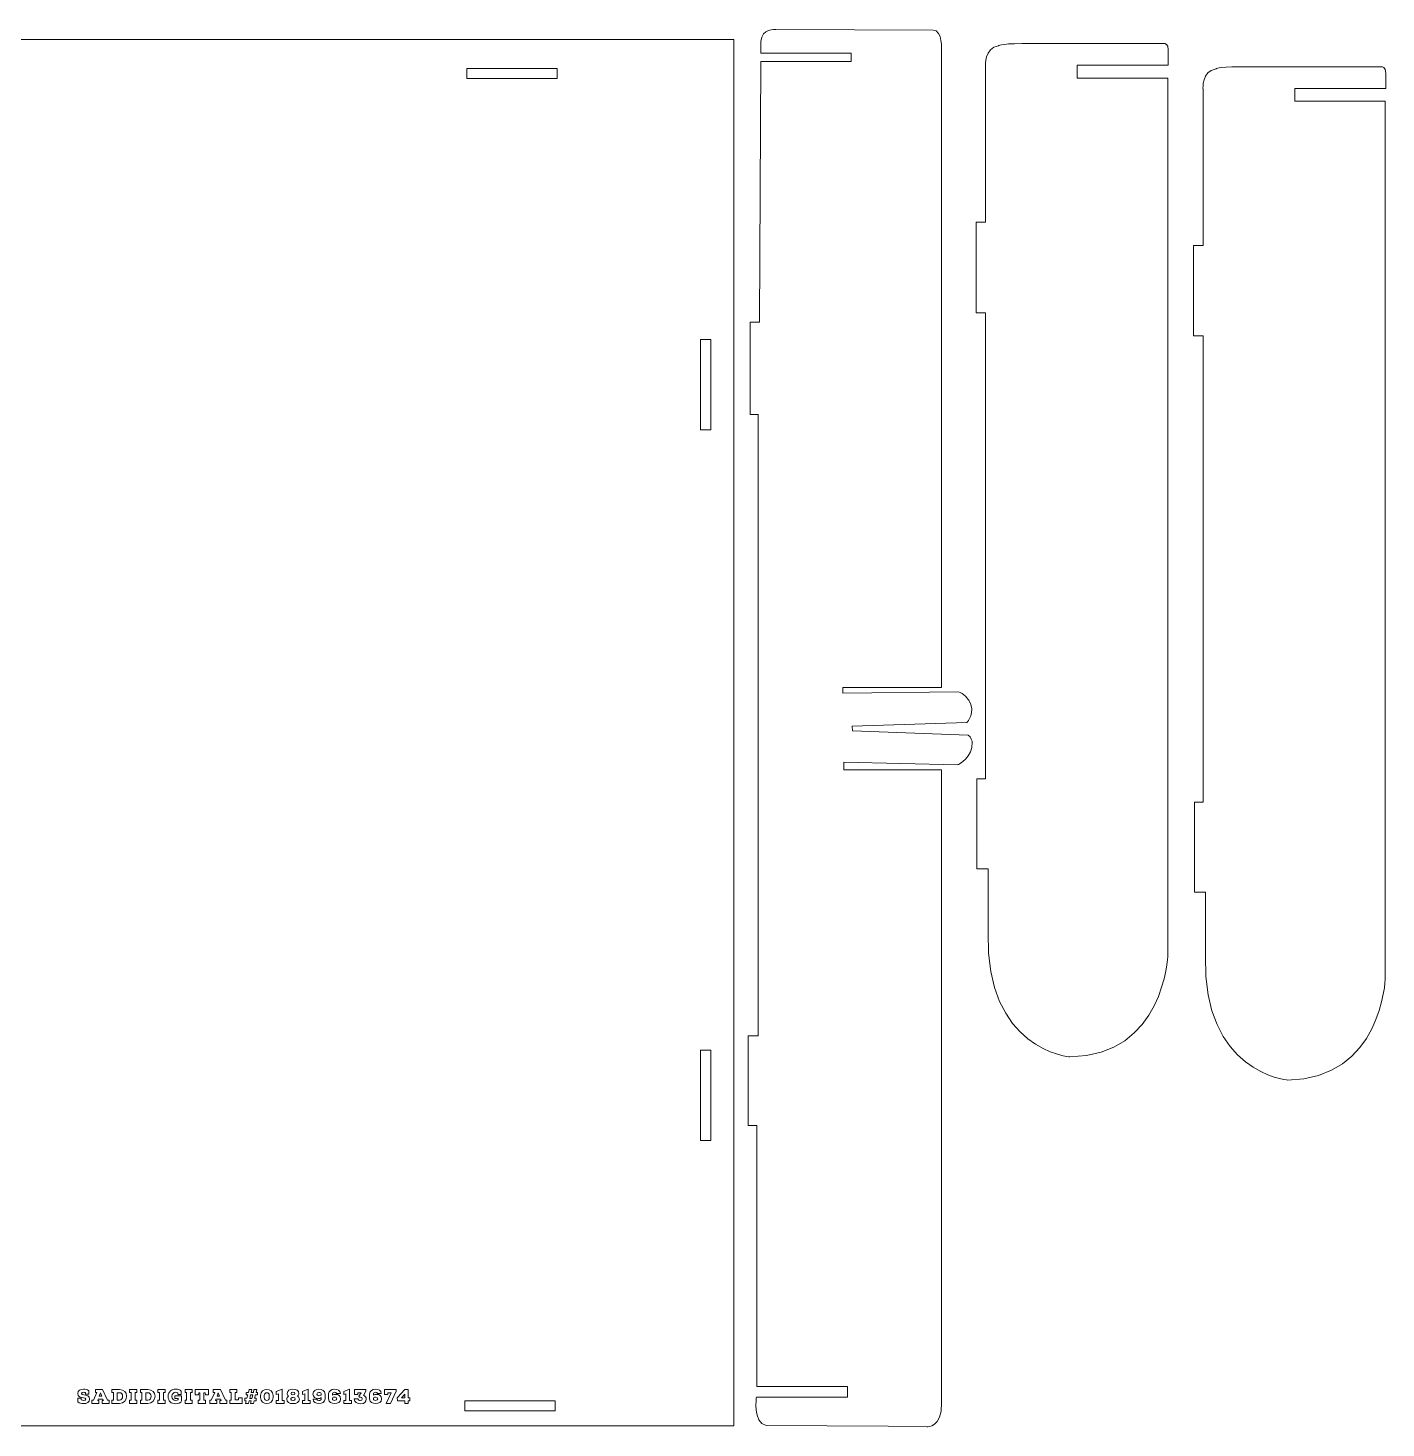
# Model space of a CAD drawing. Header units: inches. Extents: x 0.2 to 21.9, y -14.5 to -3.5.
# Drawn here: x 11.23 to 21.89, y -14.53 to -3.54 of the extents above; entities that cross this region are included whole.
import ezdxf

# ---------------------------------------------------------------- set-up
doc = ezdxf.new("R2010")
doc.units = ezdxf.units.IN
doc.header["$MEASUREMENT"] = 0
doc.layers.add('Layer 1', color=7, linetype='Continuous')

# ---------------------------------------------------------------- blocks, each defined once
blk = doc.blocks.new('block 5')
at = {"layer": 'Layer 1', "color": 140, "lineweight": 13, "true_color": 0x00adef}
for points in [[(11.805, -14.281), (11.795, -14.255), (11.785, -14.281), (11.805, -14.281)], [(12.643, -14.229), (12.643, -14.271), (12.618, -14.271), (12.617, -14.255), (12.607, -14.255), (12.607, -14.313), (12.62, -14.313), (12.62, -14.338), (12.563, -14.338), (12.563, -14.313), (12.576, -14.313), (12.576, -14.255), (12.566, -14.255), (12.565, -14.271), (12.539, -14.271), (12.539, -14.229), (12.643, -14.229)], [(12.73, -14.281), (12.72, -14.255), (12.71, -14.281), (12.73, -14.281)], [(12.984, -14.229), (12.978, -14.252), (12.995, -14.252), (13, -14.229), (13.023, -14.229), (13.017, -14.252), (13.027, -14.252), (13.027, -14.272), (13.012, -14.272), (13.005, -14.297), (13.017, -14.297), (13.017, -14.318), (13.001, -14.318), (12.996, -14.338), (12.973, -14.338), (12.978, -14.318), (12.962, -14.318), (12.957, -14.338), (12.934, -14.338), (12.939, -14.318), (12.928, -14.318), (12.928, -14.297), (12.945, -14.297), (12.951, -14.272), (12.938, -14.272), (12.938, -14.252), (12.956, -14.252), (12.961, -14.229), (12.984, -14.229)], [(12.973, -14.271), (12.966, -14.299), (12.983, -14.299), (12.99, -14.271), (12.973, -14.271)], [(13.174, -14.314), (13.192, -14.314), (13.192, -14.263), (13.175, -14.268), (13.175, -14.244), (13.221, -14.227), (13.221, -14.314), (13.237, -14.314), (13.237, -14.338), (13.174, -14.338), (13.174, -14.314)], [(13.38, -14.314), (13.398, -14.314), (13.398, -14.263), (13.381, -14.268), (13.381, -14.244), (13.426, -14.227), (13.426, -14.314), (13.442, -14.314), (13.442, -14.338), (13.38, -14.338), (13.38, -14.314)], [(13.704, -14.314), (13.721, -14.314), (13.721, -14.263), (13.705, -14.268), (13.705, -14.244), (13.75, -14.227), (13.75, -14.314), (13.766, -14.314), (13.766, -14.338), (13.704, -14.338), (13.704, -14.314)], [(14.211, -14.229), (14.211, -14.295), (14.223, -14.295), (14.223, -14.319), (14.211, -14.319), (14.211, -14.338), (14.183, -14.338), (14.183, -14.319), (14.127, -14.319), (14.125, -14.293), (14.183, -14.229), (14.211, -14.229)], [(14.183, -14.295), (14.183, -14.266), (14.157, -14.295), (14.183, -14.295)]]:
    blk.add_lwpolyline(points, dxfattribs=at)
for points, knots in [([(11.703, -14.265), (11.703, -14.265), (11.676, -14.265), (11.676, -14.265), (11.676, -14.265), (11.676, -14.253), (11.676, -14.253), (11.671, -14.252), (11.667, -14.251), (11.662, -14.251), (11.656, -14.251), (11.647, -14.253), (11.647, -14.26), (11.647, -14.267), (11.654, -14.269), (11.665, -14.271), (11.686, -14.273), (11.709, -14.28), (11.709, -14.305), (11.709, -14.33), (11.686, -14.34), (11.661, -14.34), (11.644, -14.341), (11.63, -14.337), (11.616, -14.325), (11.616, -14.325), (11.616, -14.298), (11.616, -14.298), (11.616, -14.298), (11.643, -14.298), (11.643, -14.298), (11.643, -14.298), (11.643, -14.311), (11.643, -14.311), (11.65, -14.313), (11.656, -14.314), (11.662, -14.314), (11.672, -14.314), (11.679, -14.311), (11.679, -14.305), (11.679, -14.299), (11.673, -14.296), (11.661, -14.295), (11.639, -14.293), (11.616, -14.287), (11.616, -14.26), (11.616, -14.236), (11.641, -14.226), (11.662, -14.226), (11.677, -14.226), (11.69, -14.229), (11.703, -14.239), (11.703, -14.248), (11.703, -14.257), (11.703, -14.265)], [0, 0, 0, 0, 1, 1, 1, 2, 2, 2, 3, 3, 3, 4, 4, 4, 5, 5, 5, 6, 6, 6, 7, 7, 7, 8, 8, 8, 9, 9, 9, 10, 10, 10, 11, 11, 11, 12, 12, 12, 13, 13, 13, 14, 14, 14, 15, 15, 15, 16, 16, 16, 17, 17, 17, 18, 18, 18, 18]), ([(11.808, -14.338), (11.808, -14.338), (11.808, -14.316), (11.808, -14.316), (11.808, -14.316), (11.818, -14.315), (11.818, -14.315), (11.818, -14.315), (11.814, -14.305), (11.814, -14.305), (11.814, -14.305), (11.776, -14.305), (11.776, -14.305), (11.776, -14.305), (11.773, -14.315), (11.773, -14.315), (11.773, -14.315), (11.783, -14.316), (11.783, -14.316), (11.783, -14.316), (11.783, -14.338), (11.783, -14.338), (11.783, -14.338), (11.728, -14.338), (11.728, -14.338), (11.728, -14.338), (11.728, -14.313), (11.728, -14.313), (11.728, -14.313), (11.74, -14.313), (11.74, -14.313), (11.74, -14.313), (11.767, -14.253), (11.767, -14.253), (11.767, -14.253), (11.755, -14.253), (11.755, -14.253), (11.755, -14.253), (11.755, -14.229), (11.755, -14.229), (11.773, -14.229), (11.794, -14.229), (11.812, -14.229), (11.812, -14.229), (11.85, -14.313), (11.85, -14.313), (11.85, -14.313), (11.862, -14.313), (11.862, -14.313), (11.862, -14.313), (11.862, -14.338), (11.862, -14.338), (11.862, -14.338), (11.808, -14.338), (11.808, -14.338)], [0, 0, 0, 0, 1, 1, 1, 2, 2, 2, 3, 3, 3, 4, 4, 4, 5, 5, 5, 6, 6, 6, 7, 7, 7, 8, 8, 8, 9, 9, 9, 10, 10, 10, 11, 11, 11, 12, 12, 12, 13, 13, 13, 14, 14, 14, 15, 15, 15, 16, 16, 16, 17, 17, 17, 18, 18, 18, 18]), ([(11.884, -14.253), (11.884, -14.253), (11.884, -14.229), (11.884, -14.229), (11.884, -14.229), (11.943, -14.229), (11.943, -14.229), (11.981, -14.229), (12, -14.252), (12, -14.282), (12, -14.312), (11.981, -14.338), (11.943, -14.338), (11.943, -14.338), (11.884, -14.338), (11.884, -14.338), (11.884, -14.338), (11.884, -14.313), (11.884, -14.313), (11.884, -14.313), (11.896, -14.313), (11.896, -14.313), (11.896, -14.313), (11.896, -14.253), (11.896, -14.253), (11.896, -14.253), (11.884, -14.253), (11.884, -14.253)], [0, 0, 0, 0, 1, 1, 1, 2, 2, 2, 3, 3, 3, 4, 4, 4, 5, 5, 5, 6, 6, 6, 7, 7, 7, 8, 8, 8, 9, 9, 9, 9]), ([(11.927, -14.312), (11.927, -14.312), (11.943, -14.312), (11.943, -14.312), (11.962, -14.312), (11.969, -14.297), (11.969, -14.282), (11.969, -14.267), (11.961, -14.254), (11.943, -14.254), (11.943, -14.254), (11.927, -14.254), (11.927, -14.254), (11.927, -14.254), (11.927, -14.312), (11.927, -14.312)], [0, 0, 0, 0, 1, 1, 1, 2, 2, 2, 3, 3, 3, 4, 4, 4, 5, 5, 5, 5]), ([(12.023, -14.253), (12.023, -14.253), (12.023, -14.229), (12.023, -14.229), (12.042, -14.229), (12.061, -14.229), (12.08, -14.229), (12.08, -14.229), (12.08, -14.253), (12.08, -14.253), (12.08, -14.253), (12.067, -14.253), (12.067, -14.253), (12.067, -14.273), (12.067, -14.293), (12.067, -14.313), (12.067, -14.313), (12.08, -14.313), (12.08, -14.313), (12.08, -14.313), (12.08, -14.338), (12.08, -14.338), (12.061, -14.338), (12.042, -14.338), (12.023, -14.338), (12.023, -14.338), (12.023, -14.313), (12.023, -14.313), (12.023, -14.313), (12.036, -14.313), (12.036, -14.313), (12.036, -14.293), (12.036, -14.273), (12.036, -14.253), (12.036, -14.253), (12.023, -14.253), (12.023, -14.253)], [0, 0, 0, 0, 1, 1, 1, 2, 2, 2, 3, 3, 3, 4, 4, 4, 5, 5, 5, 6, 6, 6, 7, 7, 7, 8, 8, 8, 9, 9, 9, 10, 10, 10, 11, 11, 11, 12, 12, 12, 12]), ([(12.108, -14.253), (12.108, -14.253), (12.108, -14.229), (12.108, -14.229), (12.108, -14.229), (12.166, -14.229), (12.166, -14.229), (12.204, -14.229), (12.223, -14.252), (12.223, -14.282), (12.223, -14.312), (12.205, -14.338), (12.166, -14.338), (12.166, -14.338), (12.108, -14.338), (12.108, -14.338), (12.108, -14.338), (12.108, -14.313), (12.108, -14.313), (12.108, -14.313), (12.119, -14.313), (12.119, -14.313), (12.119, -14.313), (12.119, -14.253), (12.119, -14.253), (12.119, -14.253), (12.108, -14.253), (12.108, -14.253)], [0, 0, 0, 0, 1, 1, 1, 2, 2, 2, 3, 3, 3, 4, 4, 4, 5, 5, 5, 6, 6, 6, 7, 7, 7, 8, 8, 8, 9, 9, 9, 9]), ([(12.15, -14.312), (12.15, -14.312), (12.166, -14.312), (12.166, -14.312), (12.186, -14.312), (12.192, -14.297), (12.192, -14.282), (12.192, -14.267), (12.185, -14.254), (12.166, -14.254), (12.166, -14.254), (12.15, -14.254), (12.15, -14.254), (12.15, -14.254), (12.15, -14.312), (12.15, -14.312)], [0, 0, 0, 0, 1, 1, 1, 2, 2, 2, 3, 3, 3, 4, 4, 4, 5, 5, 5, 5]), ([(12.246, -14.253), (12.246, -14.253), (12.246, -14.229), (12.246, -14.229), (12.265, -14.229), (12.284, -14.229), (12.303, -14.229), (12.303, -14.229), (12.303, -14.253), (12.303, -14.253), (12.303, -14.253), (12.29, -14.253), (12.29, -14.253), (12.29, -14.273), (12.29, -14.293), (12.29, -14.313), (12.29, -14.313), (12.303, -14.313), (12.303, -14.313), (12.303, -14.313), (12.303, -14.338), (12.303, -14.338), (12.284, -14.338), (12.265, -14.338), (12.246, -14.338), (12.246, -14.338), (12.246, -14.313), (12.246, -14.313), (12.246, -14.313), (12.259, -14.313), (12.259, -14.313), (12.259, -14.293), (12.259, -14.273), (12.259, -14.253), (12.259, -14.253), (12.246, -14.253), (12.246, -14.253)], [0, 0, 0, 0, 1, 1, 1, 2, 2, 2, 3, 3, 3, 4, 4, 4, 5, 5, 5, 6, 6, 6, 7, 7, 7, 8, 8, 8, 9, 9, 9, 10, 10, 10, 11, 11, 11, 12, 12, 12, 12]), ([(12.386, -14.251), (12.369, -14.251), (12.356, -14.262), (12.356, -14.283), (12.356, -14.304), (12.37, -14.315), (12.386, -14.315), (12.393, -14.315), (12.4, -14.313), (12.406, -14.309), (12.406, -14.309), (12.406, -14.299), (12.406, -14.299), (12.406, -14.299), (12.379, -14.299), (12.379, -14.299), (12.379, -14.299), (12.379, -14.278), (12.379, -14.278), (12.379, -14.278), (12.432, -14.278), (12.432, -14.278), (12.432, -14.278), (12.432, -14.319), (12.432, -14.319), (12.425, -14.333), (12.406, -14.341), (12.385, -14.341), (12.349, -14.341), (12.326, -14.32), (12.326, -14.283), (12.326, -14.247), (12.352, -14.225), (12.386, -14.225), (12.404, -14.225), (12.417, -14.23), (12.429, -14.243), (12.429, -14.243), (12.429, -14.268), (12.429, -14.268), (12.429, -14.268), (12.403, -14.268), (12.403, -14.268), (12.403, -14.268), (12.403, -14.255), (12.403, -14.255), (12.397, -14.252), (12.391, -14.251), (12.386, -14.251)], [0, 0, 0, 0, 1, 1, 1, 2, 2, 2, 3, 3, 3, 4, 4, 4, 5, 5, 5, 6, 6, 6, 7, 7, 7, 8, 8, 8, 9, 9, 9, 10, 10, 10, 11, 11, 11, 12, 12, 12, 13, 13, 13, 14, 14, 14, 15, 15, 15, 16, 16, 16, 16]), ([(12.459, -14.253), (12.459, -14.253), (12.459, -14.229), (12.459, -14.229), (12.477, -14.229), (12.496, -14.229), (12.515, -14.229), (12.515, -14.229), (12.515, -14.253), (12.515, -14.253), (12.515, -14.253), (12.502, -14.253), (12.502, -14.253), (12.502, -14.273), (12.502, -14.293), (12.502, -14.313), (12.502, -14.313), (12.515, -14.313), (12.515, -14.313), (12.515, -14.313), (12.515, -14.338), (12.515, -14.338), (12.496, -14.338), (12.477, -14.338), (12.459, -14.338), (12.459, -14.338), (12.459, -14.313), (12.459, -14.313), (12.459, -14.313), (12.471, -14.313), (12.471, -14.313), (12.471, -14.293), (12.471, -14.273), (12.471, -14.253), (12.471, -14.253), (12.459, -14.253), (12.459, -14.253)], [0, 0, 0, 0, 1, 1, 1, 2, 2, 2, 3, 3, 3, 4, 4, 4, 5, 5, 5, 6, 6, 6, 7, 7, 7, 8, 8, 8, 9, 9, 9, 10, 10, 10, 11, 11, 11, 12, 12, 12, 12]), ([(12.733, -14.338), (12.733, -14.338), (12.733, -14.316), (12.733, -14.316), (12.733, -14.316), (12.743, -14.315), (12.743, -14.315), (12.743, -14.315), (12.739, -14.305), (12.739, -14.305), (12.739, -14.305), (12.701, -14.305), (12.701, -14.305), (12.701, -14.305), (12.697, -14.315), (12.697, -14.315), (12.697, -14.315), (12.707, -14.316), (12.707, -14.316), (12.707, -14.316), (12.707, -14.338), (12.707, -14.338), (12.707, -14.338), (12.653, -14.338), (12.653, -14.338), (12.653, -14.338), (12.653, -14.313), (12.653, -14.313), (12.653, -14.313), (12.665, -14.313), (12.665, -14.313), (12.665, -14.313), (12.692, -14.253), (12.692, -14.253), (12.692, -14.253), (12.68, -14.253), (12.68, -14.253), (12.68, -14.253), (12.68, -14.229), (12.68, -14.229), (12.698, -14.229), (12.719, -14.229), (12.737, -14.229), (12.737, -14.229), (12.775, -14.313), (12.775, -14.313), (12.775, -14.313), (12.787, -14.313), (12.787, -14.313), (12.787, -14.313), (12.787, -14.338), (12.787, -14.338), (12.787, -14.338), (12.733, -14.338), (12.733, -14.338)], [0, 0, 0, 0, 1, 1, 1, 2, 2, 2, 3, 3, 3, 4, 4, 4, 5, 5, 5, 6, 6, 6, 7, 7, 7, 8, 8, 8, 9, 9, 9, 10, 10, 10, 11, 11, 11, 12, 12, 12, 13, 13, 13, 14, 14, 14, 15, 15, 15, 16, 16, 16, 17, 17, 17, 18, 18, 18, 18]), ([(12.809, -14.253), (12.809, -14.253), (12.809, -14.229), (12.809, -14.229), (12.827, -14.229), (12.846, -14.229), (12.865, -14.229), (12.865, -14.229), (12.865, -14.253), (12.865, -14.253), (12.865, -14.253), (12.852, -14.253), (12.852, -14.253), (12.852, -14.253), (12.852, -14.311), (12.852, -14.311), (12.852, -14.311), (12.878, -14.311), (12.878, -14.311), (12.878, -14.311), (12.879, -14.294), (12.879, -14.294), (12.879, -14.294), (12.906, -14.294), (12.906, -14.294), (12.906, -14.294), (12.906, -14.338), (12.906, -14.338), (12.906, -14.338), (12.809, -14.338), (12.809, -14.338), (12.809, -14.338), (12.809, -14.313), (12.809, -14.313), (12.809, -14.313), (12.821, -14.313), (12.821, -14.313), (12.821, -14.313), (12.821, -14.253), (12.821, -14.253), (12.821, -14.253), (12.809, -14.253), (12.809, -14.253)], [0, 0, 0, 0, 1, 1, 1, 2, 2, 2, 3, 3, 3, 4, 4, 4, 5, 5, 5, 6, 6, 6, 7, 7, 7, 8, 8, 8, 9, 9, 9, 10, 10, 10, 11, 11, 11, 12, 12, 12, 13, 13, 13, 14, 14, 14, 14]), ([(13.051, -14.277), (13.051, -14.241), (13.074, -14.228), (13.101, -14.228), (13.128, -14.228), (13.15, -14.243), (13.15, -14.277), (13.15, -14.277), (13.15, -14.291), (13.15, -14.291), (13.15, -14.326), (13.127, -14.34), (13.101, -14.34), (13.075, -14.34), (13.051, -14.327), (13.051, -14.291), (13.051, -14.291), (13.051, -14.277), (13.051, -14.277)], [0, 0, 0, 0, 1, 1, 1, 2, 2, 2, 3, 3, 3, 4, 4, 4, 5, 5, 5, 6, 6, 6, 6]), ([(13.081, -14.291), (13.081, -14.308), (13.09, -14.315), (13.101, -14.315), (13.111, -14.315), (13.12, -14.308), (13.12, -14.291), (13.12, -14.291), (13.12, -14.277), (13.12, -14.277), (13.12, -14.261), (13.112, -14.254), (13.101, -14.254), (13.09, -14.254), (13.081, -14.26), (13.081, -14.277), (13.081, -14.277), (13.081, -14.291), (13.081, -14.291)], [0, 0, 0, 0, 1, 1, 1, 2, 2, 2, 3, 3, 3, 4, 4, 4, 5, 5, 5, 6, 6, 6, 6]), ([(13.272, -14.281), (13.264, -14.276), (13.261, -14.268), (13.261, -14.26), (13.261, -14.238), (13.28, -14.227), (13.305, -14.227), (13.331, -14.227), (13.353, -14.238), (13.353, -14.259), (13.353, -14.268), (13.349, -14.276), (13.342, -14.28), (13.353, -14.286), (13.356, -14.298), (13.356, -14.304), (13.356, -14.33), (13.335, -14.34), (13.307, -14.34), (13.279, -14.34), (13.257, -14.33), (13.257, -14.304), (13.258, -14.298), (13.261, -14.287), (13.272, -14.281)], [0, 0, 0, 0, 1, 1, 1, 2, 2, 2, 3, 3, 3, 4, 4, 4, 5, 5, 5, 6, 6, 6, 7, 7, 7, 8, 8, 8, 8]), ([(13.306, -14.25), (13.286, -14.25), (13.286, -14.272), (13.306, -14.272), (13.326, -14.272), (13.326, -14.25), (13.306, -14.25)], [0, 0, 0, 0, 1, 1, 1, 2, 2, 2, 2]), ([(13.494, -14.306), (13.494, -14.313), (13.501, -14.316), (13.51, -14.316), (13.519, -14.316), (13.528, -14.311), (13.528, -14.302), (13.528, -14.302), (13.528, -14.292), (13.528, -14.292), (13.52, -14.298), (13.512, -14.3), (13.503, -14.3), (13.48, -14.3), (13.463, -14.287), (13.463, -14.265), (13.463, -14.238), (13.487, -14.227), (13.51, -14.227), (13.534, -14.227), (13.558, -14.238), (13.558, -14.265), (13.558, -14.265), (13.558, -14.301), (13.558, -14.301), (13.558, -14.329), (13.534, -14.339), (13.51, -14.339), (13.486, -14.339), (13.464, -14.331), (13.464, -14.306), (13.464, -14.306), (13.494, -14.306), (13.494, -14.306)], [0, 0, 0, 0, 1, 1, 1, 2, 2, 2, 3, 3, 3, 4, 4, 4, 5, 5, 5, 6, 6, 6, 7, 7, 7, 8, 8, 8, 9, 9, 9, 10, 10, 10, 11, 11, 11, 11]), ([(13.494, -14.265), (13.494, -14.273), (13.5, -14.278), (13.51, -14.278), (13.522, -14.278), (13.528, -14.272), (13.528, -14.265), (13.528, -14.258), (13.522, -14.252), (13.51, -14.252), (13.501, -14.252), (13.494, -14.257), (13.494, -14.265)], [0, 0, 0, 0, 1, 1, 1, 2, 2, 2, 3, 3, 3, 4, 4, 4, 4]), ([(13.648, -14.26), (13.648, -14.254), (13.641, -14.251), (13.632, -14.251), (13.624, -14.251), (13.615, -14.256), (13.615, -14.264), (13.615, -14.264), (13.615, -14.274), (13.615, -14.274), (13.621, -14.27), (13.631, -14.267), (13.64, -14.267), (13.663, -14.267), (13.68, -14.279), (13.68, -14.302), (13.68, -14.329), (13.657, -14.339), (13.633, -14.339), (13.609, -14.339), (13.585, -14.329), (13.585, -14.302), (13.585, -14.302), (13.585, -14.264), (13.585, -14.264), (13.585, -14.238), (13.608, -14.227), (13.632, -14.227), (13.656, -14.227), (13.678, -14.235), (13.678, -14.26), (13.678, -14.26), (13.648, -14.26), (13.648, -14.26)], [0, 0, 0, 0, 1, 1, 1, 2, 2, 2, 3, 3, 3, 4, 4, 4, 5, 5, 5, 6, 6, 6, 7, 7, 7, 8, 8, 8, 9, 9, 9, 10, 10, 10, 11, 11, 11, 11]), ([(13.65, -14.302), (13.65, -14.294), (13.643, -14.289), (13.633, -14.289), (13.621, -14.289), (13.615, -14.295), (13.615, -14.302), (13.615, -14.308), (13.621, -14.314), (13.633, -14.314), (13.642, -14.314), (13.65, -14.31), (13.65, -14.302)], [0, 0, 0, 0, 1, 1, 1, 2, 2, 2, 3, 3, 3, 4, 4, 4, 4]), ([(13.828, -14.289), (13.828, -14.289), (13.824, -14.28), (13.824, -14.28), (13.824, -14.28), (13.842, -14.254), (13.842, -14.254), (13.842, -14.254), (13.816, -14.254), (13.816, -14.254), (13.816, -14.254), (13.815, -14.267), (13.815, -14.267), (13.815, -14.267), (13.789, -14.267), (13.789, -14.267), (13.789, -14.267), (13.789, -14.229), (13.789, -14.229), (13.819, -14.229), (13.849, -14.229), (13.879, -14.229), (13.879, -14.229), (13.879, -14.243), (13.879, -14.243), (13.879, -14.243), (13.859, -14.275), (13.859, -14.275), (13.873, -14.281), (13.881, -14.288), (13.881, -14.305), (13.881, -14.324), (13.87, -14.341), (13.834, -14.341), (13.81, -14.341), (13.787, -14.329), (13.787, -14.302), (13.787, -14.302), (13.817, -14.302), (13.817, -14.302), (13.817, -14.311), (13.825, -14.315), (13.834, -14.315), (13.843, -14.315), (13.85, -14.312), (13.85, -14.302), (13.85, -14.293), (13.845, -14.289), (13.836, -14.289), (13.836, -14.289), (13.828, -14.289), (13.828, -14.289)], [0, 0, 0, 0, 1, 1, 1, 2, 2, 2, 3, 3, 3, 4, 4, 4, 5, 5, 5, 6, 6, 6, 7, 7, 7, 8, 8, 8, 9, 9, 9, 10, 10, 10, 11, 11, 11, 12, 12, 12, 13, 13, 13, 14, 14, 14, 15, 15, 15, 16, 16, 16, 17, 17, 17, 17]), ([(13.97, -14.26), (13.969, -14.254), (13.962, -14.251), (13.954, -14.251), (13.945, -14.251), (13.937, -14.256), (13.937, -14.264), (13.937, -14.264), (13.937, -14.274), (13.937, -14.274), (13.943, -14.27), (13.953, -14.267), (13.962, -14.267), (13.985, -14.267), (14.002, -14.279), (14.002, -14.302), (14.002, -14.329), (13.978, -14.339), (13.955, -14.339), (13.931, -14.339), (13.907, -14.329), (13.907, -14.302), (13.907, -14.302), (13.907, -14.264), (13.907, -14.264), (13.907, -14.238), (13.93, -14.227), (13.954, -14.227), (13.978, -14.227), (13.999, -14.235), (13.999, -14.26), (13.999, -14.26), (13.97, -14.26), (13.97, -14.26)], [0, 0, 0, 0, 1, 1, 1, 2, 2, 2, 3, 3, 3, 4, 4, 4, 5, 5, 5, 6, 6, 6, 7, 7, 7, 8, 8, 8, 9, 9, 9, 10, 10, 10, 11, 11, 11, 11]), ([(13.971, -14.302), (13.971, -14.294), (13.965, -14.289), (13.955, -14.289), (13.943, -14.289), (13.937, -14.295), (13.937, -14.302), (13.937, -14.308), (13.943, -14.314), (13.955, -14.314), (13.964, -14.314), (13.971, -14.31), (13.971, -14.302)], [0, 0, 0, 0, 1, 1, 1, 2, 2, 2, 3, 3, 3, 4, 4, 4, 4]), ([(14.038, -14.338), (14.038, -14.338), (14.077, -14.254), (14.077, -14.254), (14.077, -14.254), (14.051, -14.254), (14.051, -14.254), (14.051, -14.254), (14.05, -14.269), (14.05, -14.269), (14.05, -14.269), (14.024, -14.269), (14.024, -14.269), (14.024, -14.269), (14.024, -14.229), (14.024, -14.229), (14.054, -14.229), (14.084, -14.229), (14.115, -14.229), (14.115, -14.229), (14.115, -14.243), (14.115, -14.243), (14.115, -14.243), (14.071, -14.338), (14.071, -14.338), (14.071, -14.338), (14.038, -14.338), (14.038, -14.338)], [0, 0, 0, 0, 1, 1, 1, 2, 2, 2, 3, 3, 3, 4, 4, 4, 5, 5, 5, 6, 6, 6, 7, 7, 7, 8, 8, 8, 9, 9, 9, 9]), ([(13.289, -14.304), (13.289, -14.311), (13.297, -14.315), (13.307, -14.315), (13.316, -14.315), (13.324, -14.312), (13.324, -14.304), (13.324, -14.297), (13.318, -14.292), (13.307, -14.292), (13.296, -14.292), (13.289, -14.296), (13.289, -14.304)], [0, 0, 0, 0, 1, 1, 1, 2, 2, 2, 3, 3, 3, 4, 4, 4, 4])]:
    blk.add_open_spline(points, degree=3, knots=knots, dxfattribs=at)

msp = doc.modelspace()

# ---------------------------------------------------------------- linework, layer by layer
at = {"layer": 'Layer 1', "color": 250, "lineweight": 18, "true_color": 0x231f20}
msp.add_lwpolyline([(0.176, -14.513), (16.766, -14.513), (16.766, -3.629), (0.176, -3.629), (0.176, -14.513)], dxfattribs=at)
at = {"layer": 'Layer 1', "color": 250, "lineweight": 5, "true_color": 0x231f20}
for points in [[(15.379, -3.936), (14.67, -3.936), (14.67, -3.857), (15.379, -3.857), (15.379, -3.936)], [(16.585, -5.986), (16.585, -6.695), (16.506, -6.695), (16.506, -5.986), (16.585, -5.986)], [(16.585, -11.565), (16.585, -12.275), (16.506, -12.275), (16.506, -11.565), (16.585, -11.565)], [(15.365, -14.396), (14.656, -14.396), (14.656, -14.317), (15.365, -14.317), (15.365, -14.396)]]:
    msp.add_lwpolyline(points, dxfattribs=at)
at = {"layer": 'Layer 1', "color": 250, "lineweight": 9, "true_color": 0x231f20}
for points, knots in [([(16.979, -3.737), (16.979, -3.737), (17.687, -3.737), (17.687, -3.737), (17.687, -3.737), (17.687, -3.803), (17.687, -3.803), (17.687, -3.803), (16.979, -3.803), (16.979, -3.803), (16.979, -3.803), (16.969, -5.844), (16.969, -5.844), (16.969, -5.844), (16.969, -5.85), (16.969, -5.85), (16.969, -5.85), (16.896, -5.85), (16.896, -5.85), (16.896, -5.85), (16.896, -6.573), (16.896, -6.573), (16.896, -6.573), (16.958, -6.573), (16.958, -6.573), (16.958, -6.573), (16.958, -11.451), (16.958, -11.451), (16.958, -11.451), (16.878, -11.451), (16.878, -11.451), (16.878, -11.451), (16.878, -12.156), (16.878, -12.156), (16.878, -12.156), (16.948, -12.156), (16.948, -12.156), (16.948, -12.156), (16.948, -14.206), (16.948, -14.206), (16.948, -14.206), (17.646, -14.206), (17.646, -14.206), (17.646, -14.206), (17.658, -14.206), (17.658, -14.206), (17.658, -14.206), (17.658, -14.289), (17.658, -14.289), (17.658, -14.289), (16.944, -14.289), (16.944, -14.289), (16.944, -14.289), (16.914, -14.488), (17.021, -14.511), (17.021, -14.511), (17.979, -14.517), (17.979, -14.517), (17.979, -14.517), (18.285, -14.521), (18.285, -14.521), (18.285, -14.521), (18.403, -14.531), (18.396, -14.333), (18.396, -14.333), (18.396, -9.375), (18.396, -9.375), (18.396, -9.375), (18.396, -9.364), (18.396, -9.364), (18.396, -9.364), (17.63, -9.364), (17.63, -9.364), (17.63, -9.364), (17.63, -9.304), (17.63, -9.304), (17.63, -9.304), (18.525, -9.324), (18.525, -9.324), (18.525, -9.324), (18.648, -9.264), (18.638, -9.146), (18.638, -9.146), (18.63, -9.099), (18.606, -9.092), (18.606, -9.092), (17.699, -9.057), (17.699, -9.057), (17.699, -9.057), (17.696, -9.021), (17.696, -9.021), (17.696, -9.021), (18.597, -8.991), (18.597, -8.991), (18.597, -8.991), (18.671, -8.91), (18.611, -8.817), (18.611, -8.817), (18.569, -8.757), (18.53, -8.752), (18.53, -8.752), (17.622, -8.761), (17.622, -8.761), (17.622, -8.761), (17.623, -8.717), (17.623, -8.717), (17.623, -8.717), (18.396, -8.717), (18.396, -8.717), (18.396, -8.717), (18.396, -3.715), (18.396, -3.715), (18.396, -3.715), (18.409, -3.558), (18.331, -3.555), (18.331, -3.555), (17.097, -3.552), (17.097, -3.552), (17.097, -3.552), (16.984, -3.539), (16.979, -3.646), (16.979, -3.646), (16.979, -3.737), (16.979, -3.737)], [0, 0, 0, 0, 1, 1, 1, 2, 2, 2, 3, 3, 3, 4, 4, 4, 5, 5, 5, 6, 6, 6, 7, 7, 7, 8, 8, 8, 9, 9, 9, 10, 10, 10, 11, 11, 11, 12, 12, 12, 13, 13, 13, 14, 14, 14, 15, 15, 15, 16, 16, 16, 17, 17, 17, 18, 18, 18, 19, 19, 19, 20, 20, 20, 21, 21, 21, 22, 22, 22, 23, 23, 23, 24, 24, 24, 25, 25, 25, 26, 26, 26, 27, 27, 27, 28, 28, 28, 29, 29, 29, 30, 30, 30, 31, 31, 31, 32, 32, 32, 33, 33, 33, 34, 34, 34, 35, 35, 35, 36, 36, 36, 37, 37, 37, 38, 38, 38, 39, 39, 39, 40, 40, 40, 41, 41, 41, 41]), ([(20.173, -3.932), (20.173, -3.932), (20.173, -10.821), (20.173, -10.821), (20.173, -10.821), (20.144, -11.61), (19.404, -11.618), (19.404, -11.618), (18.739, -11.561), (18.762, -10.641), (18.762, -10.641), (18.762, -10.141), (18.762, -10.141), (18.762, -10.141), (18.675, -10.141), (18.675, -10.141), (18.675, -10.141), (18.675, -9.435), (18.675, -9.435), (18.675, -9.435), (18.743, -9.435), (18.743, -9.435), (18.743, -9.435), (18.743, -5.776), (18.743, -5.776), (18.743, -5.776), (18.668, -5.776), (18.668, -5.776), (18.668, -5.776), (18.668, -5.065), (18.668, -5.065), (18.668, -5.065), (18.743, -5.065), (18.743, -5.065), (18.743, -5.065), (18.743, -3.927), (18.743, -3.927), (18.743, -3.927), (18.743, -3.837), (18.743, -3.837), (18.743, -3.837), (18.731, -3.697), (18.844, -3.679), (18.844, -3.679), (18.849, -3.663), (19.028, -3.661), (19.028, -3.661), (20.146, -3.661), (20.146, -3.661), (20.146, -3.661), (20.179, -3.662), (20.177, -3.711), (20.177, -3.711), (20.177, -3.832), (20.177, -3.832), (20.177, -3.832), (19.463, -3.832), (19.463, -3.832), (19.463, -3.832), (19.463, -3.933), (19.463, -3.933), (19.463, -3.933), (20.173, -3.932), (20.173, -3.932)], [0, 0, 0, 0, 1, 1, 1, 2, 2, 2, 3, 3, 3, 4, 4, 4, 5, 5, 5, 6, 6, 6, 7, 7, 7, 8, 8, 8, 9, 9, 9, 10, 10, 10, 11, 11, 11, 12, 12, 12, 13, 13, 13, 14, 14, 14, 15, 15, 15, 16, 16, 16, 17, 17, 17, 18, 18, 18, 19, 19, 19, 20, 20, 20, 21, 21, 21, 21]), ([(21.881, -4.113), (21.881, -4.113), (21.881, -11.002), (21.881, -11.002), (21.881, -11.002), (21.852, -11.792), (21.112, -11.799), (21.112, -11.799), (20.447, -11.743), (20.469, -10.823), (20.469, -10.823), (20.469, -10.323), (20.469, -10.323), (20.469, -10.323), (20.383, -10.323), (20.383, -10.323), (20.383, -10.323), (20.383, -9.617), (20.383, -9.617), (20.383, -9.617), (20.45, -9.617), (20.45, -9.617), (20.45, -9.617), (20.45, -5.957), (20.45, -5.957), (20.45, -5.957), (20.376, -5.957), (20.376, -5.957), (20.376, -5.957), (20.376, -5.246), (20.376, -5.246), (20.376, -5.246), (20.45, -5.246), (20.45, -5.246), (20.45, -5.246), (20.45, -4.109), (20.45, -4.109), (20.45, -4.109), (20.45, -4.019), (20.45, -4.019), (20.45, -4.019), (20.438, -3.878), (20.552, -3.86), (20.552, -3.86), (20.557, -3.845), (20.735, -3.843), (20.735, -3.843), (21.853, -3.843), (21.853, -3.843), (21.853, -3.843), (21.886, -3.843), (21.884, -3.893), (21.884, -3.893), (21.884, -4.014), (21.884, -4.014), (21.884, -4.014), (21.171, -4.014), (21.171, -4.014), (21.171, -4.014), (21.171, -4.114), (21.171, -4.114), (21.171, -4.114), (21.881, -4.113), (21.881, -4.113)], [0, 0, 0, 0, 1, 1, 1, 2, 2, 2, 3, 3, 3, 4, 4, 4, 5, 5, 5, 6, 6, 6, 7, 7, 7, 8, 8, 8, 9, 9, 9, 10, 10, 10, 11, 11, 11, 12, 12, 12, 13, 13, 13, 14, 14, 14, 15, 15, 15, 16, 16, 16, 17, 17, 17, 18, 18, 18, 19, 19, 19, 20, 20, 20, 21, 21, 21, 21])]:
    msp.add_open_spline(points, degree=3, knots=knots, dxfattribs=at)

# ---------------------------------------------------------------- block references
at = {"layer": 'Layer 1'}
msp.add_blockref('block 5', (0, 0), dxfattribs=at)

doc.saveas('drawing.dxf')
